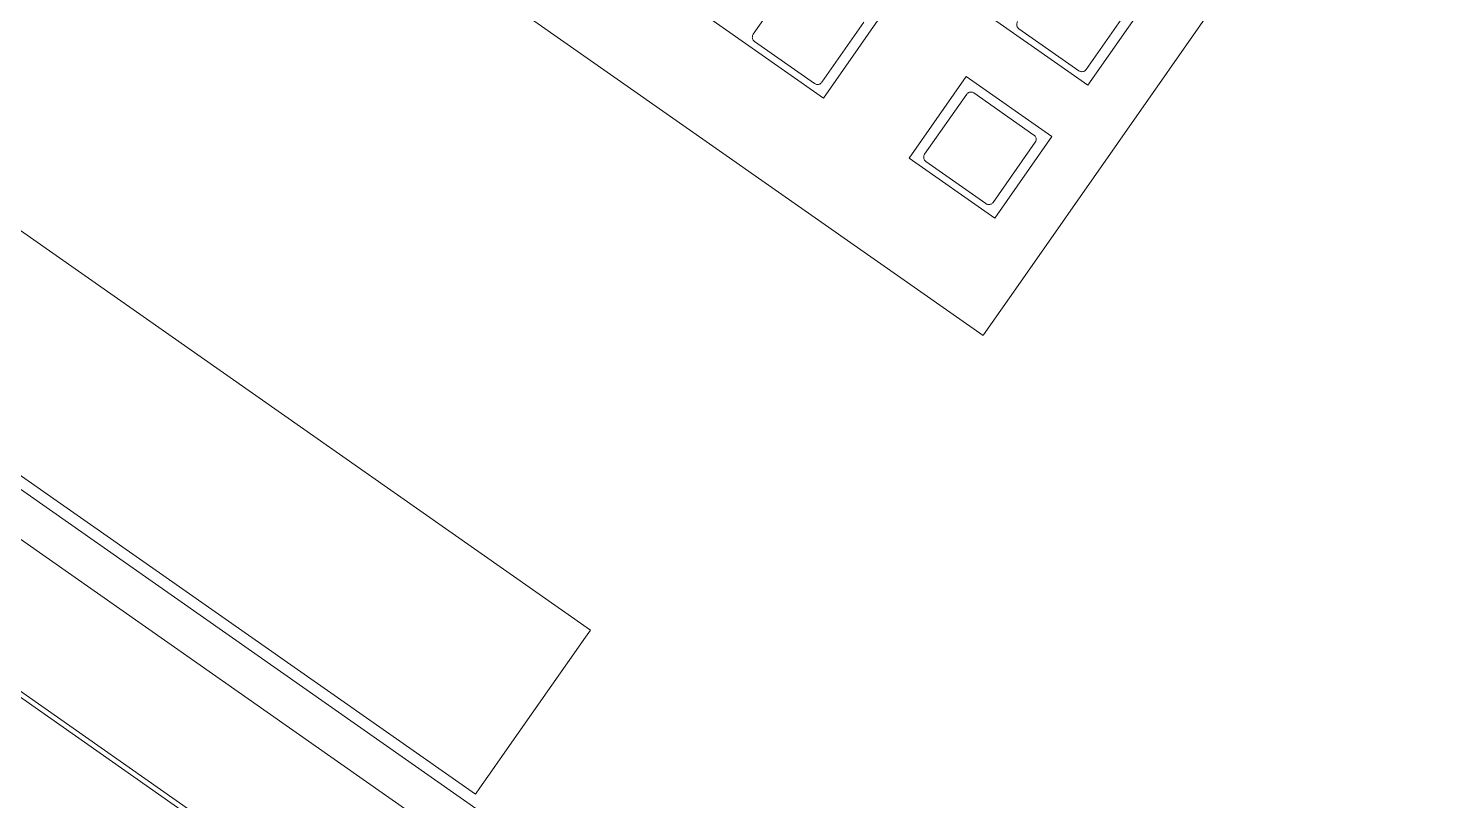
# Model space of a CAD drawing. Header units: inches. Extents: x 1 to 4637, y -664 to 702.
# Drawn here: x 1548.96 to 1559.53, y 577.7 to 583.51 of the extents above; entities that cross this region are included whole.
import ezdxf

# ---------------------------------------------------------------- set-up
doc = ezdxf.new("R2010")
doc.units = ezdxf.units.IN
doc.header["$MEASUREMENT"] = 0
doc.layers.add('I-FURN', color=30, linetype='Continuous', lineweight=9)

# ---------------------------------------------------------------- blocks, each defined once
blk = doc.blocks.new('Desk - Group 3 - No Side Chairs-V2-New Construction - Tel_Data_Elec Plan')
at = {"layer": 'I-FURN'}
for p, q in [((11.528, -7.809), (26.363, -18.197)), ((26.531, -24.547), (5.504, -9.823)), ((26.531, -24.547), (5.504, -9.823)), ((27.152, -16.315), (17.929, -9.857)), ((25.93, -24.501), (5.753, -10.372)), ((4.768, -10.874), (25.796, -25.597)), ((25.392, -25.269), (5.215, -11.14)), ((23.407, -20.414), (10.456, -11.345)), ((9.591, -12.581), (22.542, -21.649)), ((29.297, -13.252), (27.152, -16.315)), ((29.742, -13.371), (26.609, -17.846)), ((25.162, -16.412), (22.679, -14.673)), ((24.633, -15.932), (24.95, -15.48)), ((27.456, -15.745), (27.139, -16.197)), ((25.466, -15.841), (25.149, -16.293)), ((25.591, -15.799), (25.162, -16.412)), ((27.084, -16.206), (26.633, -15.89)), ((25.094, -16.303), (24.643, -15.987)), ((25.807, -16.864), (26.236, -16.251)), ((26.236, -16.251), (26.881, -16.702)), ((26.294, -16.373), (26.746, -16.69)), ((25.923, -16.835), (26.24, -16.383)), ((26.756, -16.744), (26.439, -17.197)), ((26.881, -16.702), (26.452, -17.315)), ((26.452, -17.315), (25.807, -16.864)), ((26.384, -17.206), (25.933, -16.89)), ((26.609, -17.846), (26.561, -17.914)), ((26.561, -17.914), (26.366, -18.193)), ((26.366, -18.193), (26.363, -18.197)), ((23.369, -20.468), (22.729, -21.382)), ((23.407, -20.414), (23.369, -20.468)), ((22.729, -21.382), (22.666, -21.473)), ((22.666, -21.473), (22.576, -21.601)), ((22.576, -21.601), (22.542, -21.649))]:
    blk.add_line(p, q, dxfattribs=at)
for points in [[(26.633, -15.89), (26.629, -15.888), (26.623, -15.882), (26.618, -15.872), (26.616, -15.862), (26.616, -15.849), (26.62, -15.841), (26.623, -15.836)], [(26.746, -16.69), (26.749, -16.692), (26.756, -16.698), (26.761, -16.708), (26.763, -16.718), (26.763, -16.731), (26.759, -16.739), (26.756, -16.744)]]:
    blk.add_open_spline(points, degree=3, knots=[0, 0, 0, 0, 0.2, 0.4, 0.55, 0.7, 1, 1, 1, 1], dxfattribs=at)
for points in [[(24.643, -15.987), (24.64, -15.985), (24.635, -15.98), (24.629, -15.971), (24.626, -15.961), (24.626, -15.951), (24.628, -15.941), (24.631, -15.935), (24.633, -15.932)], [(27.139, -16.197), (27.137, -16.2), (27.131, -16.206), (27.12, -16.212), (27.108, -16.214), (27.095, -16.213), (27.088, -16.209), (27.084, -16.206)], [(25.149, -16.293), (25.147, -16.296), (25.142, -16.301), (25.134, -16.307), (25.124, -16.31), (25.114, -16.31), (25.103, -16.308), (25.097, -16.305), (25.094, -16.303)], [(26.24, -16.383), (26.242, -16.38), (26.248, -16.374), (26.259, -16.368), (26.271, -16.366), (26.283, -16.367), (26.291, -16.371), (26.294, -16.373)], [(25.933, -16.89), (25.93, -16.888), (25.925, -16.883), (25.919, -16.874), (25.916, -16.864), (25.916, -16.854), (25.918, -16.844), (25.921, -16.838), (25.923, -16.835)], [(26.439, -17.197), (26.437, -17.199), (26.432, -17.204), (26.424, -17.21), (26.414, -17.213), (26.404, -17.214), (26.393, -17.212), (26.387, -17.208), (26.384, -17.206)]]:
    blk.add_open_spline(points, degree=3, dxfattribs=at)

msp = doc.modelspace()

# ---------------------------------------------------------------- block references
at = {"layer": 'I-FURN'}
msp.add_blockref('Desk - Group 3 - No Side Chairs-V2-New Construction - Tel_Data_Elec Plan', (1529.786, 599.397), dxfattribs=at)

doc.saveas('drawing.dxf')
